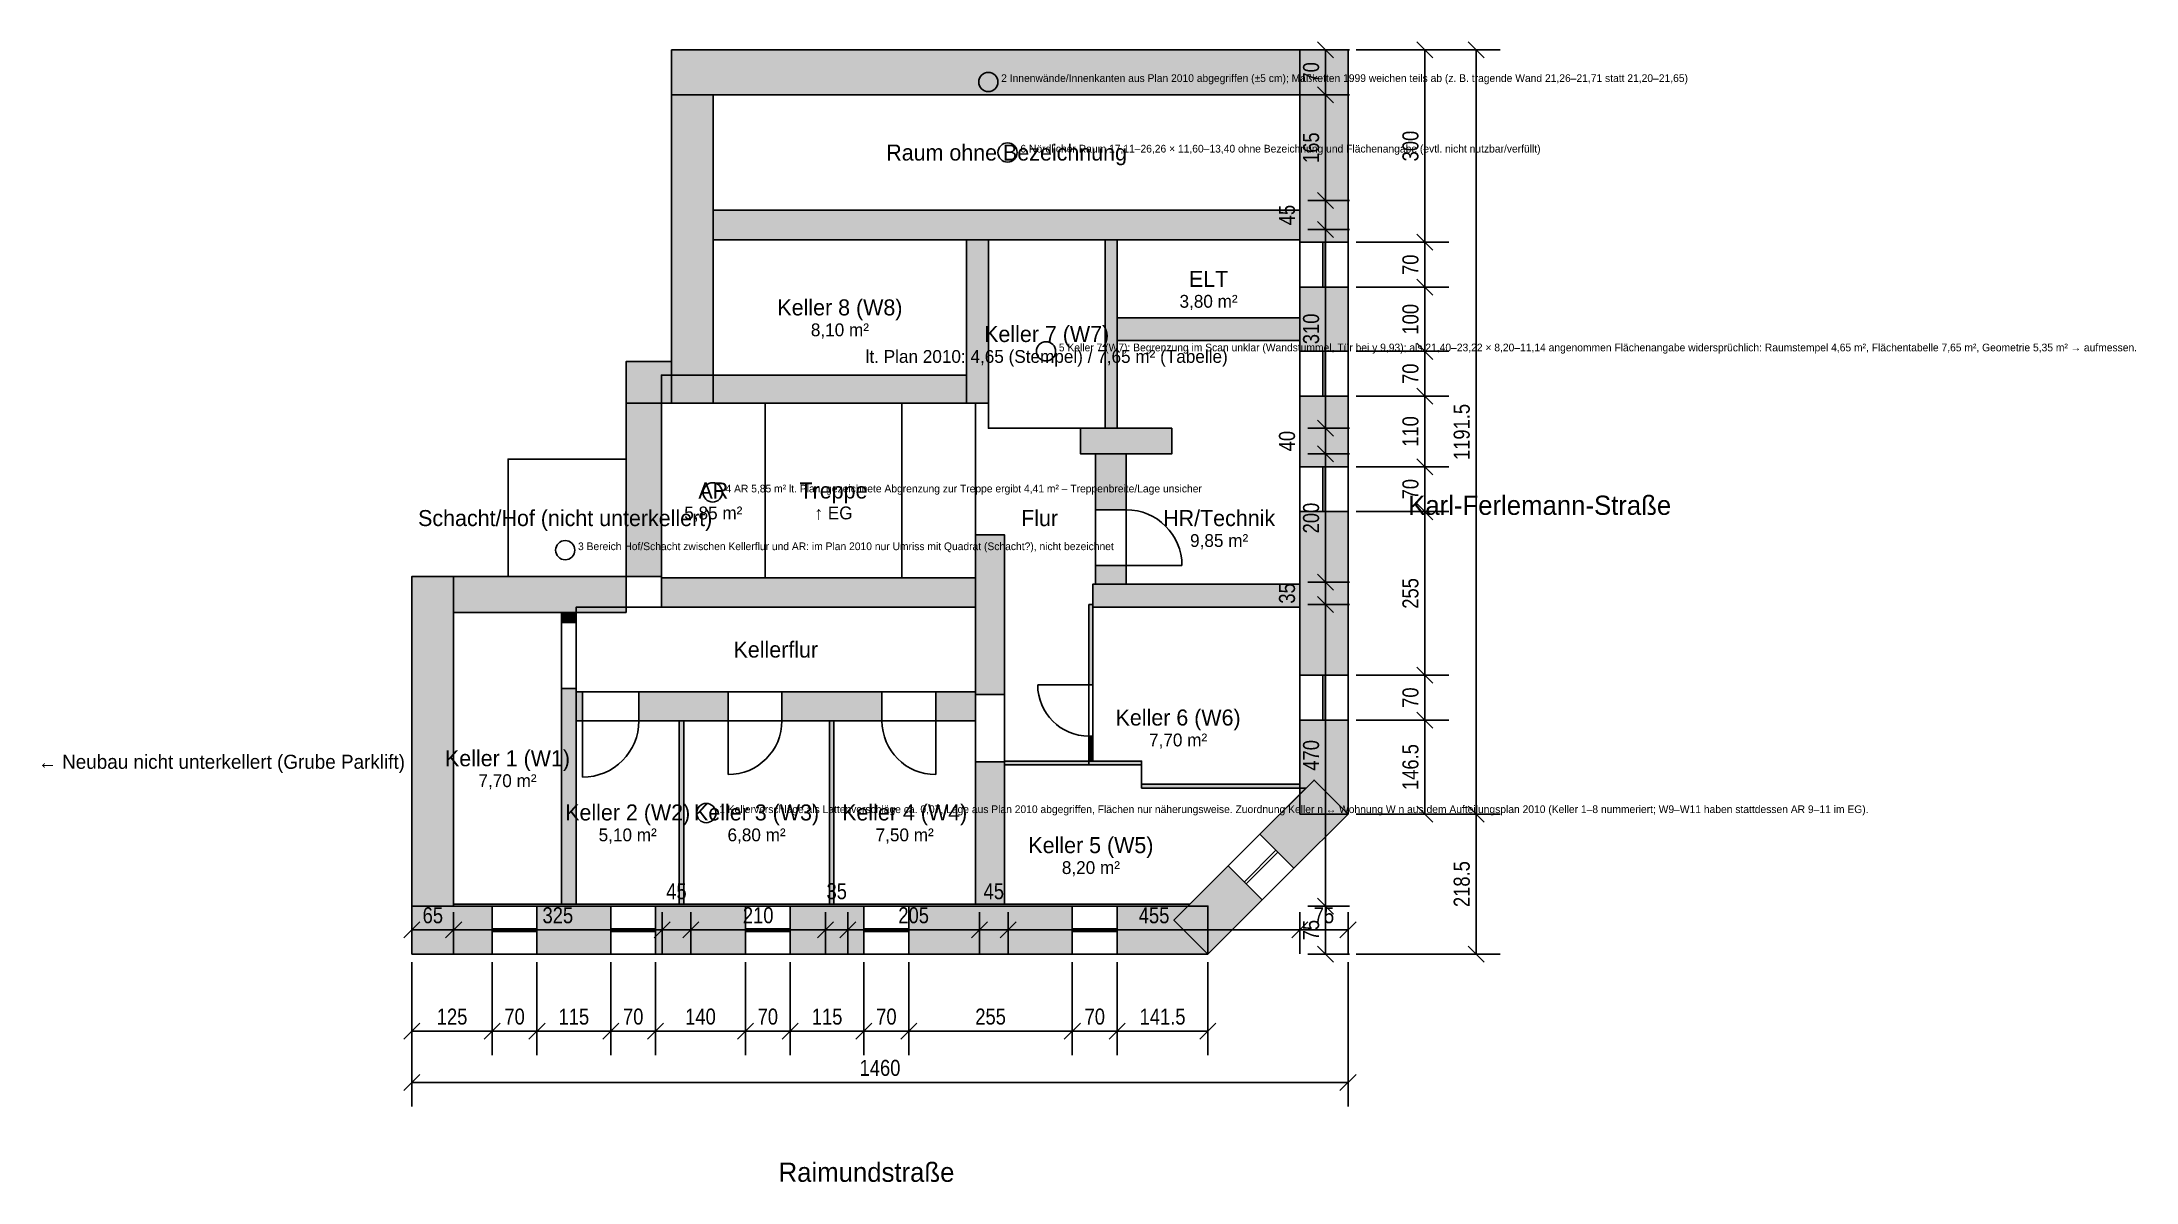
# Model space of a CAD drawing. Header units: metres. Extents: x 6.6 to 39.3, y -3.6 to 14.2.
import ezdxf
from ezdxf.enums import TextEntityAlignment as Align

# ---------------------------------------------------------------- set-up
doc = ezdxf.new("R2010")
doc.units = ezdxf.units.M
for name, color, linetype in [('A_BEMASSUNG', 5, 'Continuous'), ('A_OEFFNUNG', 1, 'Continuous'), ('A_RAUM', 3, 'Continuous'), ('A_TEXT', 7, 'Continuous'), ('A_UNGEPRUEFT', 6, 'Continuous'), ('A_WAND', 8, 'Continuous'), ('A_WAND_TRAGEND', 7, 'Continuous')]:
    doc.layers.add(name, color=color, linetype=linetype)
doc.styles.add('OpenSansCondensed-Light', font='OpenSansCondensed-Light.ttf')
doc.dimstyles.new('EZ_M_100_H25_CM', dxfattribs={"dimtxt": 0.25, "dimasz": 0.25, "dimexe": 0.375, "dimexo": 0.125, "dimgap": 0.1, "dimtad": 1, "dimlfac": 100, "dimzin": 12, "dimdsep": 46, "dimtxsty": 'OpenSansCondensed-Light', "dimtsz": 0.125, "dimcen": 2.5, "dimazin": 3, "dimtfac": 0.5, "dimtmove": 2, "dimatfit": 3})

msp = doc.modelspace()

# ---------------------------------------------------------------- hatches: boundary and pattern name
at = {"layer": 'A_WAND'}
for points in [[(23.41, 8.2), (23.41, 11.14), (23.22, 11.14), (23.22, 8.2)], [(23.41, 9.57), (26.26, 9.57), (26.26, 9.92), (23.41, 9.92)], [(14.74, 5.17), (14.97, 5.17), (14.97, 5.33), (14.74, 5.33)], [(23.03, 4.2), (23.03, 5.45), (22.97, 5.45), (22.97, 4.2)], [(14.97, 0.78), (14.97, 4.14), (14.74, 4.14), (14.74, 0.78)], [(14.97, 3.64), (15.07, 3.64), (15.07, 4.09), (14.97, 4.09)], [(15.95, 3.64), (17.34, 3.64), (17.34, 4.09), (15.95, 4.09)], [(18.18, 3.64), (19.74, 3.64), (19.74, 4.09), (18.18, 4.09)], [(20.58, 3.64), (21.2, 3.64), (21.2, 4.09), (20.58, 4.09)], [(16.65, 0.78), (16.65, 3.64), (16.58, 3.64), (16.58, 0.78)], [(18.99, 0.78), (18.99, 3.64), (18.92, 3.64), (18.92, 0.78)], [(23.03, 3.01), (23.03, 3.4), (22.97, 3.4), (22.97, 3.01)], [(21.65, 2.95), (22.97, 2.95), (22.97, 3.01), (21.65, 3.01)], [(22.97, 2.95), (23.79, 2.95), (23.79, 3.01), (22.97, 3.01)], [(23.79, 2.59), (26.26, 2.59), (26.26, 2.65), (23.79, 2.65)]]:
    msp.add_hatch(color=8, dxfattribs=at).paths.add_polyline_path(points)
at = {"layer": 'A_WAND_TRAGEND'}
for points in [[(27.01, 14.1), (16.46, 14.1), (16.46, 13.4), (27.01, 13.4)], [(27.01, 11.1), (27.01, 14.1), (26.26, 14.1), (26.26, 11.1)], [(17.11, 8.59), (17.11, 13.4), (16.46, 13.4), (16.46, 8.59)], [(17.11, 11.14), (26.26, 11.14), (26.26, 11.6), (17.11, 11.6)], [(21.4, 8.59), (21.4, 11.14), (21.06, 11.14), (21.06, 8.59)], [(27.01, 9.4), (27.01, 10.4), (26.26, 10.4), (26.26, 9.4)], [(15.75, 8.59), (16.46, 8.59), (16.46, 9.24), (15.75, 9.24)], [(16.3, 8.59), (21.06, 8.59), (21.06, 9.03), (16.3, 9.03)], [(16.3, 5.89), (16.3, 8.59), (15.75, 8.59), (15.75, 5.89)], [(27.01, 7.6), (27.01, 8.7), (26.26, 8.7), (26.26, 7.6)], [(22.84, 7.8), (24.26, 7.8), (24.26, 8.2), (22.84, 8.2)], [(23.55, 6.93), (23.55, 7.8), (23.07, 7.8), (23.07, 6.93)], [(27.01, 4.35), (27.01, 6.9), (26.26, 6.9), (26.26, 4.35)], [(21.65, 4.05), (21.65, 6.54), (21.2, 6.54), (21.2, 4.05)], [(13.06, 0.75), (13.06, 5.89), (12.41, 5.89), (12.41, 0.75)], [(13.06, 5.33), (15.75, 5.33), (15.75, 5.89), (13.06, 5.89)], [(23.55, 5.77), (23.55, 6.06), (23.07, 6.06), (23.07, 5.77)], [(16.3, 5.41), (21.2, 5.41), (21.2, 5.87), (16.3, 5.87)], [(23.03, 5.41), (26.26, 5.41), (26.26, 5.77), (23.03, 5.77)], [(27.01, 2.185), (27.01, 3.65), (26.26, 3.65), (26.26, 2.185)], [(21.65, 0.78), (21.65, 3), (21.2, 3), (21.2, 0.78)], [(26.16497, 1.33997), (27.01, 2.185), (26.47967, 2.71533), (25.63464, 1.8703)], [(24.825, 0), (25.66999, 0.84499), (25.13966, 1.37532), (24.29467, 0.53033)], [(12.41, 0), (13.66, 0), (13.66, 0.75), (12.41, 0.75)], [(14.36, 0), (15.51, 0), (15.51, 0.75), (14.36, 0.75)], [(16.21, 0), (17.61, 0), (17.61, 0.75), (16.21, 0.75)], [(18.31, 0), (19.46, 0), (19.46, 0.75), (18.31, 0.75)], [(20.16, 0), (22.71, 0), (22.71, 0.75), (20.16, 0.75)], [(23.41, 0), (24.825, 0), (24.825, 0.75), (23.41, 0.75)]]:
    msp.add_hatch(color=7, dxfattribs=at).paths.add_polyline_path(points)

# ---------------------------------------------------------------- linework, layer by layer
at = {"layer": 'A_OEFFNUNG'}
for p, q in [((26.26, 10.4), (26.26, 11.1)), ((27.01, 11.1), (26.26, 11.1)), ((26.615, 10.4), (26.615, 11.1)), ((26.655, 10.4), (26.655, 11.1)), ((27.01, 10.4), (27.01, 11.1)), ((27.01, 10.4), (26.26, 10.4)), ((26.26, 8.7), (26.26, 9.4)), ((27.01, 9.4), (26.26, 9.4)), ((26.615, 8.7), (26.615, 9.4)), ((26.655, 8.7), (26.655, 9.4)), ((27.01, 8.7), (27.01, 9.4)), ((27.01, 8.7), (26.26, 8.7)), ((26.26, 6.9), (26.26, 7.6)), ((27.01, 7.6), (26.26, 7.6)), ((26.615, 6.9), (26.615, 7.6)), ((26.655, 6.9), (26.655, 7.6)), ((27.01, 6.9), (27.01, 7.6)), ((27.01, 6.9), (26.26, 6.9)), ((23.55, 6.06), (24.42, 6.06)), ((26.26, 3.65), (26.26, 4.35)), ((27.01, 4.35), (26.26, 4.35)), ((26.615, 3.65), (26.615, 4.35)), ((26.655, 3.65), (26.655, 4.35)), ((27.01, 3.65), (27.01, 4.35)), ((22.97, 4.2), (22.17, 4.2)), ((15.07, 3.64), (15.07, 2.76)), ((17.34, 3.64), (17.34, 2.8)), ((20.58, 3.64), (20.58, 2.8)), ((27.01, 3.65), (26.26, 3.65)), ((25.13966, 1.37532), (25.63464, 1.8703)), ((26.16497, 1.33997), (25.63464, 1.8703)), ((25.66999, 0.84499), (25.13966, 1.37532)), ((25.39069, 1.1243), (25.88566, 1.61927)), ((25.41897, 1.09602), (25.91394, 1.59099)), ((25.66999, 0.84499), (26.16497, 1.33997)), ((13.66, 0.75), (14.36, 0.75)), ((13.66, 0), (13.66, 0.75)), ((14.36, 0), (14.36, 0.75)), ((15.51, 0.75), (16.21, 0.75)), ((15.51, 0), (15.51, 0.75)), ((16.21, 0), (16.21, 0.75)), ((17.61, 0.75), (18.31, 0.75)), ((17.61, 0), (17.61, 0.75)), ((18.31, 0), (18.31, 0.75)), ((19.46, 0.75), (20.16, 0.75)), ((19.46, 0), (19.46, 0.75)), ((20.16, 0), (20.16, 0.75)), ((22.71, 0.75), (23.41, 0.75)), ((22.71, 0), (22.71, 0.75)), ((23.41, 0), (23.41, 0.75)), ((13.66, 0.395), (14.36, 0.395)), ((13.66, 0.355), (14.36, 0.355)), ((15.51, 0.395), (16.21, 0.395)), ((15.51, 0.355), (16.21, 0.355)), ((17.61, 0.395), (18.31, 0.395)), ((17.61, 0.355), (18.31, 0.355)), ((19.46, 0.395), (20.16, 0.395)), ((19.46, 0.355), (20.16, 0.355)), ((22.71, 0.395), (23.41, 0.395)), ((22.71, 0.355), (23.41, 0.355)), ((13.66, 0), (14.36, 0)), ((15.51, 0), (16.21, 0)), ((17.61, 0), (18.31, 0)), ((19.46, 0), (20.16, 0)), ((22.71, 0), (23.41, 0))]:
    msp.add_line(p, q, dxfattribs=at)
for centre, radius, start, end in [((23.55, 6.06), 0.87, 0, 90), ((22.97, 4.2), 0.8, 180, -90), ((15.07, 3.64), 0.88, -90, 0), ((17.34, 3.64), 0.84, -90, 0), ((20.58, 3.64), 0.84, 180, -90)]:
    msp.add_arc(centre, radius, start, end, dxfattribs=at)
at = {"layer": 'A_RAUM'}
for points in [[(17.11, 11.6), (26.26, 11.6), (26.26, 13.4), (17.11, 13.4)], [(17.11, 9.03), (21.06, 9.03), (21.06, 11.14), (17.11, 11.14)], [(21.4, 8.2), (23.22, 8.2), (23.22, 11.14), (21.4, 11.14)], [(23.41, 9.92), (26.26, 9.92), (26.26, 11.14), (23.41, 11.14)], [(23.55, 5.77), (26.26, 5.77), (26.26, 9.57), (23.41, 9.57), (23.41, 8.2), (24.26, 8.2), (24.26, 7.8), (23.55, 7.8)], [(16.3, 5.87), (17.92, 5.87), (17.92, 8.59), (16.3, 8.59)], [(17.92, 5.87), (20.05, 5.87), (20.05, 8.59), (17.92, 8.59)], [(21.65, 3.01), (22.97, 3.01), (22.97, 5.45), (23.03, 5.45), (23.03, 5.77), (23.07, 5.77), (23.07, 7.8), (22.84, 7.8), (22.84, 8.2), (21.4, 8.2), (21.4, 8.59), (21.2, 8.59), (21.2, 6.54), (21.65, 6.54)], [(13.06, 5.89), (15.75, 5.89), (15.75, 7.72), (13.91, 7.72), (13.91, 5.89)], [(13.06, 0.78), (14.74, 0.78), (14.74, 5.33), (13.06, 5.33)], [(14.97, 4.09), (21.2, 4.09), (21.2, 5.41), (14.97, 5.41)], [(23.03, 3.01), (23.79, 3.01), (23.79, 2.65), (26.26, 2.65), (26.26, 5.41), (23.03, 5.41)], [(14.97, 0.78), (16.58, 0.78), (16.58, 3.64), (14.97, 3.64)], [(16.65, 0.78), (18.92, 0.78), (18.92, 3.64), (16.65, 3.64)], [(18.99, 0.78), (21.2, 0.78), (21.2, 3.64), (18.99, 3.64)], [(21.65, 0.78), (24.544, 0.78), (26.354, 2.59), (23.79, 2.59), (23.79, 2.95), (21.65, 2.95)]]:
    msp.add_lwpolyline(points, close=True, dxfattribs=at)
at = {"layer": 'A_UNGEPRUEFT'}
for centre in [(21.4, 13.6), (21.7, 12.5), (22.3, 9.4), (17.1, 7.2), (14.8, 6.3), (17, 2.2)]:
    msp.add_circle(centre, 0.15, dxfattribs=at)
at = {"layer": 'A_WAND'}
for points in [[(23.41, 8.2), (23.41, 11.14), (23.22, 11.14), (23.22, 8.2)], [(23.41, 9.57), (26.26, 9.57), (26.26, 9.92), (23.41, 9.92)], [(14.74, 5.17), (14.97, 5.17), (14.97, 5.33), (14.74, 5.33)], [(23.03, 4.2), (23.03, 5.45), (22.97, 5.45), (22.97, 4.2)], [(14.97, 0.78), (14.97, 4.14), (14.74, 4.14), (14.74, 0.78)], [(14.97, 3.64), (15.07, 3.64), (15.07, 4.09), (14.97, 4.09)], [(15.95, 3.64), (17.34, 3.64), (17.34, 4.09), (15.95, 4.09)], [(18.18, 3.64), (19.74, 3.64), (19.74, 4.09), (18.18, 4.09)], [(20.58, 3.64), (21.2, 3.64), (21.2, 4.09), (20.58, 4.09)], [(16.65, 0.78), (16.65, 3.64), (16.58, 3.64), (16.58, 0.78)], [(18.99, 0.78), (18.99, 3.64), (18.92, 3.64), (18.92, 0.78)], [(23.03, 3.01), (23.03, 3.4), (22.97, 3.4), (22.97, 3.01)], [(21.65, 2.95), (22.97, 2.95), (22.97, 3.01), (21.65, 3.01)], [(22.97, 2.95), (23.79, 2.95), (23.79, 3.01), (22.97, 3.01)], [(23.79, 2.59), (26.26, 2.59), (26.26, 2.65), (23.79, 2.65)]]:
    msp.add_lwpolyline(points, close=True, dxfattribs=at)
at = {"layer": 'A_WAND_TRAGEND'}
for points in [[(27.01, 14.1), (16.46, 14.1), (16.46, 13.4), (27.01, 13.4)], [(27.01, 11.1), (27.01, 14.1), (26.26, 14.1), (26.26, 11.1)], [(17.11, 8.59), (17.11, 13.4), (16.46, 13.4), (16.46, 8.59)], [(17.11, 11.14), (26.26, 11.14), (26.26, 11.6), (17.11, 11.6)], [(21.4, 8.59), (21.4, 11.14), (21.06, 11.14), (21.06, 8.59)], [(27.01, 9.4), (27.01, 10.4), (26.26, 10.4), (26.26, 9.4)], [(15.75, 8.59), (16.46, 8.59), (16.46, 9.24), (15.75, 9.24)], [(16.3, 8.59), (21.06, 8.59), (21.06, 9.03), (16.3, 9.03)], [(16.3, 5.89), (16.3, 8.59), (15.75, 8.59), (15.75, 5.89)], [(27.01, 7.6), (27.01, 8.7), (26.26, 8.7), (26.26, 7.6)], [(22.84, 7.8), (24.26, 7.8), (24.26, 8.2), (22.84, 8.2)], [(23.55, 6.93), (23.55, 7.8), (23.07, 7.8), (23.07, 6.93)], [(27.01, 4.35), (27.01, 6.9), (26.26, 6.9), (26.26, 4.35)], [(21.65, 4.05), (21.65, 6.54), (21.2, 6.54), (21.2, 4.05)], [(13.06, 0.75), (13.06, 5.89), (12.41, 5.89), (12.41, 0.75)], [(13.06, 5.33), (15.75, 5.33), (15.75, 5.89), (13.06, 5.89)], [(23.55, 5.77), (23.55, 6.06), (23.07, 6.06), (23.07, 5.77)], [(16.3, 5.41), (21.2, 5.41), (21.2, 5.87), (16.3, 5.87)], [(23.03, 5.41), (26.26, 5.41), (26.26, 5.77), (23.03, 5.77)], [(27.01, 2.185), (27.01, 3.65), (26.26, 3.65), (26.26, 2.185)], [(21.65, 0.78), (21.65, 3), (21.2, 3), (21.2, 0.78)], [(26.16497, 1.33997), (27.01, 2.185), (26.47967, 2.71533), (25.63464, 1.8703)], [(24.825, 0), (25.66999, 0.84499), (25.13966, 1.37532), (24.29467, 0.53033)], [(12.41, 0), (13.66, 0), (13.66, 0.75), (12.41, 0.75)], [(14.36, 0), (15.51, 0), (15.51, 0.75), (14.36, 0.75)], [(16.21, 0), (17.61, 0), (17.61, 0.75), (16.21, 0.75)], [(18.31, 0), (19.46, 0), (19.46, 0.75), (18.31, 0.75)], [(20.16, 0), (22.71, 0), (22.71, 0.75), (20.16, 0.75)], [(23.41, 0), (24.825, 0), (24.825, 0.75), (23.41, 0.75)]]:
    msp.add_lwpolyline(points, close=True, dxfattribs=at)

# ---------------------------------------------------------------- texts
at = {"layer": 'A_TEXT'}
for s, height, p in [('Raum ohne Bezeichnung', 0.25, (21.685, 12.5)), ('ELT', 0.25, (24.835, 10.53)), ('Keller 8 (W8)', 0.25, (19.085, 10.085)), ('3,80 m²', 0.2, (24.835, 10.18)), ('8,10 m²', 0.2, (19.085, 9.735)), ('Keller 7 (W7)', 0.25, (22.31, 9.67)), ('lt. Plan 2010: 4,65 (Stempel) / 7,65 m² (Tabelle)', 0.2, (22.31, 9.32)), ('AR', 0.25, (17.11, 7.23)), ('Treppe', 0.25, (18.985, 7.23)), ('Schacht/Hof (nicht unterkellert)', 0.25, (14.8, 6.8)), ('5,85 m²', 0.2, (17.11, 6.88)), ('↑ EG', 0.2, (18.985, 6.88)), ('Flur', 0.25, (22.2, 6.8)), ('HR/Technik', 0.25, (25, 6.8)), ('Karl-Ferlemann-Straße', 0.3, (30, 7)), ('9,85 m²', 0.2, (25, 6.45)), ('Kellerflur', 0.25, (18.085, 4.75)), ('Keller 6 (W6)', 0.25, (24.36, 3.69)), ('7,70 m²', 0.2, (24.36, 3.34)), ('Keller 1 (W1)', 0.25, (13.9, 3.055)), ('7,70 m²', 0.2, (13.9, 2.705)), ('Keller 2 (W2)', 0.25, (15.775, 2.21)), ('Keller 3 (W3)', 0.25, (17.785, 2.21)), ('Keller 4 (W4)', 0.25, (20.095, 2.21)), ('5,10 m²', 0.2, (15.775, 1.86)), ('6,80 m²', 0.2, (17.785, 1.86)), ('7,50 m²', 0.2, (20.095, 1.86)), ('Keller 5 (W5)', 0.25, (23, 1.7)), ('8,20 m²', 0.2, (23, 1.35)), ('Raimundstraße', 0.3, (19.5, -3.4))]:
    msp.add_text(s, height=height, dxfattribs=at).set_placement(p, align=Align.MIDDLE_CENTER)
msp.add_text('← Neubau nicht unterkellert (Grube Parklift)', height=0.22, dxfattribs=at).set_placement((12.3, 3), align=Align.MIDDLE_RIGHT)
at = {"layer": 'A_UNGEPRUEFT'}
for s, p in [('2 Innenwände/Innenkanten aus Plan 2010 abgegriffen (±5 cm); Maßketten 1999 weichen teils ab (z. B. tragende Wand 21,26–21,71 statt 21,20–21,65)', (21.6, 13.6)), ('6 Nördlicher Raum 17,11–26,26 × 11,60–13,40 ohne Bezeichnung und Flächenangabe (evtl. nicht nutzbar/verfüllt)', (21.9, 12.5)), ('5 Keller 7 (W7): Begrenzung im Scan unklar (Wandstummel, Tür bei y 9,93); als 21,40–23,22 × 8,20–11,14 angenommen Flächenangabe widersprüchlich: Raumstempel 4,65 m², Flächentabelle 7,65 m², Geometrie 5,35 m² → aufmessen.', (22.5, 9.4)), ('4 AR 5,85 m² lt. Plan, gezeichnete Abgrenzung zur Treppe ergibt 4,41 m² – Treppenbreite/Lage unsicher', (17.3, 7.2)), ('3 Bereich Hof/Schacht zwischen Kellerflur und AR: im Plan 2010 nur Umriss mit Quadrat (Schacht?), nicht bezeichnet', (15, 6.3)), ('1 Kellerverschläge als Lattenverschläge ca. 0,07, Lage aus Plan 2010 abgegriffen, Flächen nur näherungsweise. Zuordnung Keller n ↔ Wohnung W n aus dem Aufteilungsplan 2010 (Keller 1–8 nummeriert; W9–W11 haben stattdessen AR 9–11 im EG).', (17.2, 2.2))]:
    msp.add_text(s, height=0.12, dxfattribs=at).set_placement(p)

# ---------------------------------------------------------------- dimensions: what is measured, and where the dimension line sits
at = {"layer": 'A_BEMASSUNG'}
for base, p1, p2 in [((26.66, 13.4), (26.26, 13.4), (26.26, 14.1)), ((29.01, 2.185), (27.01, 2.185), (27.01, 14.1)), ((28.21, 11.1), (27.01, 11.1), (27.01, 14.1)), ((26.66, 11.75), (26.26, 11.75), (26.26, 13.4)), ((26.66, 11.3), (26.26, 11.3), (26.26, 11.75)), ((26.66, 8.2), (26.26, 8.2), (26.26, 11.3)), ((28.21, 10.4), (27.01, 10.4), (27.01, 11.1)), ((28.21, 9.4), (27.01, 9.4), (27.01, 10.4)), ((28.21, 8.7), (27.01, 8.7), (27.01, 9.4)), ((28.21, 7.6), (27.01, 7.6), (27.01, 8.7)), ((26.66, 7.8), (26.26, 7.8), (26.26, 8.2)), ((26.66, 5.8), (26.26, 5.8), (26.26, 7.8)), ((28.21, 6.9), (27.01, 6.9), (27.01, 7.6)), ((28.21, 4.35), (27.01, 4.35), (27.01, 6.9)), ((26.66, 5.45), (26.26, 5.45), (26.26, 5.8)), ((26.66, 0.75), (26.26, 0.75), (26.26, 5.45)), ((28.21, 3.65), (27.01, 3.65), (27.01, 4.35)), ((28.21, 2.185), (27.01, 2.185), (27.01, 3.65)), ((29.01, 0), (27.01, 0), (27.01, 2.185)), ((26.66, 0), (26.26, 0), (26.26, 0.75))]:
    msp.add_linear_dim(base=base, p1=p1, p2=p2, angle=90, dimstyle='EZ_M_100_H25_CM', dxfattribs=at).render()
for base, p1, p2 in [((16.31, 0.38), (16.31, 0.78), (16.76, 0.78)), ((18.86, 0.38), (18.86, 0.78), (19.21, 0.78)), ((21.26, 0.38), (21.26, 0.78), (21.71, 0.78)), ((12.41, 0.38), (12.41, 0.78), (13.06, 0.78)), ((13.06, 0.38), (13.06, 0.78), (16.31, 0.78)), ((16.76, 0.38), (16.76, 0.78), (18.86, 0.78)), ((19.21, 0.38), (19.21, 0.78), (21.26, 0.78)), ((21.71, 0.38), (21.71, 0.78), (26.26, 0.78)), ((26.26, 0.38), (26.26, 0.78), (27.01, 0.78)), ((12.41, -2), (12.41, 0), (27.01, 0)), ((12.41, -1.2), (12.41, 0), (13.66, 0)), ((13.66, -1.2), (13.66, 0), (14.36, 0)), ((14.36, -1.2), (14.36, 0), (15.51, 0)), ((15.51, -1.2), (15.51, 0), (16.21, 0)), ((16.21, -1.2), (16.21, 0), (17.61, 0)), ((17.61, -1.2), (17.61, 0), (18.31, 0)), ((18.31, -1.2), (18.31, 0), (19.46, 0)), ((19.46, -1.2), (19.46, 0), (20.16, 0)), ((20.16, -1.2), (20.16, 0), (22.71, 0)), ((22.71, -1.2), (22.71, 0), (23.41, 0)), ((23.41, -1.2), (23.41, 0), (24.825, 0))]:
    msp.add_linear_dim(base=base, p1=p1, p2=p2, dimstyle='EZ_M_100_H25_CM', dxfattribs=at).render()

doc.saveas('drawing.dxf')
